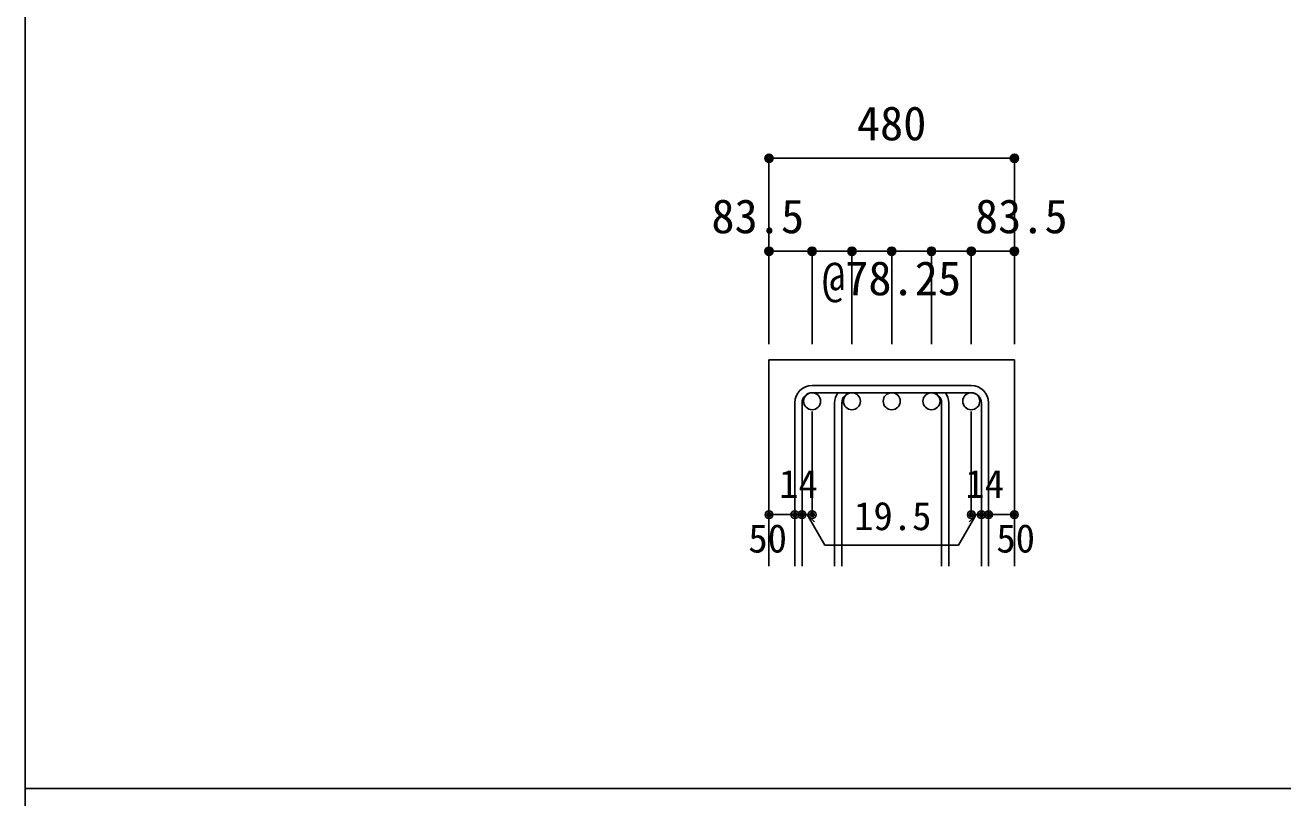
# Model space of a CAD drawing. Units: millimetres at full size, sheet at 1:30; details may follow other scales. Extents: x -5973 to 5954, y -4195 to 4201.
# Drawn here: x -5973 to -3539, y -15 to 1481 of the extents above; entities that cross this region are included whole.
import ezdxf
from ezdxf.enums import TextEntityAlignment as Align

# ---------------------------------------------------------------- set-up
doc = ezdxf.new("R2010")
doc.units = ezdxf.units.MM
doc.header["$LTSCALE"] = 30
doc.header["$PDMODE"] = 32
doc.header["$PDSIZE"] = 15
for name, color, linetype in [('0-1_躯体線', 2, 'Continuous'), ('0-5_基礎梁筋', 7, 'Continuous'), ('0-6_スタラップ筋', 7, 'Continuous'), ('0-D_寸法', 4, 'Continuous'), ('F-0_枠', 6, 'Continuous')]:
    doc.layers.add(name, color=color, linetype=linetype)
doc.styles.add('ＭＳ ゴシック', font='')
doc.styles.get('ＭＳ ゴシック').set_extended_font_data('MS Gothic')

msp = doc.modelspace()

# ---------------------------------------------------------------- linework, layer by layer
at = {"layer": '0-1_躯体線'}
for p, q in [((-4533.3, 833.3), (-4533.3, 433.3)), ((-4533.3, 833.3), (-4058.3, 833.3)), ((-4058.3, 833.3), (-4058.3, 433.3))]:
    msp.add_line(p, q, dxfattribs=at)
at = {"layer": '0-5_基礎梁筋', "color": 3}
for centre in [(-4449.8, 752.8), (-4372.8, 752.8), (-4295.8, 752.8), (-4218.8, 752.8), (-4141.8, 752.8)]:
    msp.add_circle(centre, 16.5, dxfattribs=at)
at = {"layer": '0-6_スタラップ筋'}
for p, q in [((-4141.8, 783.3), (-4449.8, 783.3)), ((-4141.8, 769.3), (-4449.8, 769.3)), ((-4483.3, 749.8), (-4483.3, 433.3)), ((-4469.3, 749.8), (-4469.3, 433.3)), ((-4406.3, 749.8), (-4406.3, 433.3)), ((-4392.3, 749.8), (-4392.3, 433.3)), ((-4199.3, 749.8), (-4199.3, 433.3)), ((-4185.3, 749.8), (-4185.3, 433.3)), ((-4122.3, 749.8), (-4122.3, 433.3)), ((-4108.3, 749.8), (-4108.3, 433.3))]:
    msp.add_line(p, q, dxfattribs=at)
for centre, radius, start, end in [((-4449.8, 749.8), 33.5, 90, 180), ((-4141.8, 749.8), 33.5, 0, 90), ((-4449.8, 749.8), 19.5, 90, 180), ((-4372.8, 749.8), 33.5, 144.40235, 180), ((-4372.8, 749.8), 19.5, 90, 180), ((-4218.8, 749.8), 19.5, 0, 90), ((-4218.8, 749.8), 33.5, 0, 35.59765), ((-4141.8, 749.8), 19.5, 0, 90)]:
    msp.add_arc(centre, radius, start, end, dxfattribs=at)
at = {"layer": '0-D_寸法'}
for p, q in [((-4533.3, 1223.3), (-4533.3, 1043.3)), ((-4533.3, 1223.3), (-4058.3, 1223.3)), ((-4533.3, 1223.3), (-4058.3, 1223.3)), ((-4058.3, 1223.3), (-4058.3, 1043.3)), ((-4449.8, 1043.3), (-4533.3, 1043.3)), ((-4533.3, 1043.3), (-4533.3, 863.3)), ((-4295.8, 1043.3), (-4449.8, 1043.3)), ((-4449.8, 1043.3), (-4449.8, 863.3)), ((-4372.8, 1043.3), (-4372.8, 863.3)), ((-4141.8, 1043.3), (-4295.8, 1043.3)), ((-4295.8, 1043.3), (-4295.8, 863.3)), ((-4218.8, 1043.3), (-4218.8, 863.3)), ((-4058.3, 1043.3), (-4141.8, 1043.3)), ((-4141.8, 1043.3), (-4141.8, 863.3)), ((-4058.3, 1043.3), (-4058.3, 863.3)), ((-4449.8, 533.3), (-4449.8, 732.63)), ((-4141.8, 533.3), (-4141.8, 732.63)), ((-4533.3, 533.3), (-4483.3, 533.3)), ((-4483.3, 533.3), (-4449.8, 533.3)), ((-4459.55, 533.3), (-4445.41, 519.16)), ((-4459.55, 533.3), (-4425.33, 474.02)), ((-4132.05, 533.3), (-4166.27, 474.02)), ((-4132.05, 533.3), (-4146.19, 519.16)), ((-4141.8, 533.3), (-4058.3, 533.3)), ((-4122.3, 533.3), (-4108.3, 533.3)), ((-4425.33, 474.02), (-4166.27, 474.02))]:
    msp.add_line(p, q, dxfattribs=at)
msp.add_lwpolyline([(-4058.3, 1223.3), (-4058.3, 1043.3), (-4058.3, 863.3)], dxfattribs=at)
for centre, radius in [((-4533.3, 1223.3), 8), ((-4533.3, 1223.3), 7.2), ((-4533.3, 1223.3), 6.4), ((-4533.3, 1223.3), 5.6), ((-4533.3, 1223.3), 4.8), ((-4533.3, 1223.3), 4), ((-4533.3, 1223.3), 3.2), ((-4533.3, 1223.3), 2.4), ((-4533.3, 1223.3), 1.6), ((-4533.3, 1223.3), 0.8), ((-4058.3, 1223.3), 8), ((-4058.3, 1223.3), 7.2), ((-4058.3, 1223.3), 6.4), ((-4058.3, 1223.3), 5.6), ((-4058.3, 1223.3), 4.8), ((-4058.3, 1223.3), 4), ((-4058.3, 1223.3), 3.2), ((-4058.3, 1223.3), 2.4), ((-4058.3, 1223.3), 1.6), ((-4058.3, 1223.3), 0.8), ((-4533.3, 1043.3), 8), ((-4533.3, 1043.3), 7.2), ((-4533.3, 1043.3), 6.4), ((-4533.3, 1043.3), 5.6), ((-4533.3, 1043.3), 4.8), ((-4533.3, 1043.3), 4), ((-4449.8, 1043.3), 8), ((-4449.8, 1043.3), 7.2), ((-4449.8, 1043.3), 6.4), ((-4449.8, 1043.3), 5.6), ((-4449.8, 1043.3), 4.8), ((-4449.8, 1043.3), 4), ((-4372.8, 1043.3), 8), ((-4372.8, 1043.3), 7.2), ((-4372.8, 1043.3), 6.4), ((-4372.8, 1043.3), 5.6), ((-4372.8, 1043.3), 4.8), ((-4372.8, 1043.3), 4), ((-4295.8, 1043.3), 8), ((-4295.8, 1043.3), 7.2), ((-4295.8, 1043.3), 6.4), ((-4295.8, 1043.3), 5.6), ((-4295.8, 1043.3), 4.8), ((-4295.8, 1043.3), 4), ((-4218.8, 1043.3), 8), ((-4218.8, 1043.3), 7.2), ((-4218.8, 1043.3), 6.4), ((-4218.8, 1043.3), 5.6), ((-4218.8, 1043.3), 4.8), ((-4218.8, 1043.3), 4), ((-4141.8, 1043.3), 8), ((-4141.8, 1043.3), 7.2), ((-4141.8, 1043.3), 6.4), ((-4141.8, 1043.3), 5.6), ((-4141.8, 1043.3), 4.8), ((-4141.8, 1043.3), 4), ((-4058.3, 1043.3), 8), ((-4058.3, 1043.3), 7.2), ((-4058.3, 1043.3), 6.4), ((-4058.3, 1043.3), 5.6), ((-4058.3, 1043.3), 4.8), ((-4058.3, 1043.3), 4), ((-4533.3, 1043.3), 3.2), ((-4533.3, 1043.3), 2.4), ((-4533.3, 1043.3), 1.6), ((-4533.3, 1043.3), 0.8), ((-4449.8, 1043.3), 3.2), ((-4449.8, 1043.3), 2.4), ((-4449.8, 1043.3), 1.6), ((-4449.8, 1043.3), 0.8), ((-4372.8, 1043.3), 3.2), ((-4372.8, 1043.3), 2.4), ((-4372.8, 1043.3), 1.6), ((-4372.8, 1043.3), 0.8), ((-4295.8, 1043.3), 3.2), ((-4295.8, 1043.3), 2.4), ((-4295.8, 1043.3), 1.6), ((-4295.8, 1043.3), 0.8), ((-4218.8, 1043.3), 3.2), ((-4218.8, 1043.3), 2.4), ((-4218.8, 1043.3), 1.6), ((-4218.8, 1043.3), 0.8), ((-4141.8, 1043.3), 3.2), ((-4141.8, 1043.3), 2.4), ((-4141.8, 1043.3), 1.6), ((-4141.8, 1043.3), 0.8), ((-4058.3, 1043.3), 3.2), ((-4058.3, 1043.3), 2.4), ((-4058.3, 1043.3), 1.6), ((-4058.3, 1043.3), 0.8), ((-4533.3, 533.3), 4), ((-4533.3, 533.3), 3.6), ((-4533.3, 533.3), 3.2), ((-4533.3, 533.3), 2.8), ((-4533.3, 533.3), 2.4), ((-4483.3, 533.3), 4), ((-4483.3, 533.3), 3.6), ((-4483.3, 533.3), 3.2), ((-4483.3, 533.3), 2.8), ((-4483.3, 533.3), 2.4), ((-4469.3, 533.3), 4), ((-4469.3, 533.3), 3.6), ((-4469.3, 533.3), 3.2), ((-4469.3, 533.3), 2.8), ((-4469.3, 533.3), 2.4), ((-4449.8, 533.3), 4), ((-4449.8, 533.3), 3.6), ((-4449.8, 533.3), 3.2), ((-4449.8, 533.3), 2.8), ((-4449.8, 533.3), 2.4), ((-4141.8, 533.3), 4), ((-4141.8, 533.3), 3.6), ((-4141.8, 533.3), 3.2), ((-4141.8, 533.3), 2.8), ((-4141.8, 533.3), 2.4), ((-4122.3, 533.3), 4), ((-4122.3, 533.3), 3.6), ((-4122.3, 533.3), 3.2), ((-4122.3, 533.3), 2.8), ((-4122.3, 533.3), 2.4), ((-4108.3, 533.3), 4), ((-4108.3, 533.3), 3.6), ((-4108.3, 533.3), 3.2), ((-4108.3, 533.3), 2.8), ((-4108.3, 533.3), 2.4), ((-4058.3, 533.3), 4), ((-4058.3, 533.3), 3.6), ((-4058.3, 533.3), 3.2), ((-4058.3, 533.3), 2.8), ((-4058.3, 533.3), 2.4), ((-4533.3, 533.3), 2), ((-4533.3, 533.3), 1.6), ((-4533.3, 533.3), 1.2), ((-4533.3, 533.3), 0.8), ((-4533.3, 533.3), 0.4), ((-4483.3, 533.3), 2), ((-4483.3, 533.3), 1.6), ((-4483.3, 533.3), 1.2), ((-4483.3, 533.3), 0.8), ((-4483.3, 533.3), 0.4), ((-4469.3, 533.3), 2), ((-4469.3, 533.3), 1.6), ((-4469.3, 533.3), 1.2), ((-4469.3, 533.3), 0.8), ((-4469.3, 533.3), 0.4), ((-4449.8, 533.3), 2), ((-4449.8, 533.3), 1.6), ((-4449.8, 533.3), 1.2), ((-4449.8, 533.3), 0.8), ((-4449.8, 533.3), 0.4), ((-4141.8, 533.3), 2), ((-4141.8, 533.3), 1.6), ((-4141.8, 533.3), 1.2), ((-4141.8, 533.3), 0.8), ((-4141.8, 533.3), 0.4), ((-4122.3, 533.3), 2), ((-4122.3, 533.3), 1.6), ((-4122.3, 533.3), 1.2), ((-4122.3, 533.3), 0.8), ((-4122.3, 533.3), 0.4), ((-4108.3, 533.3), 2), ((-4108.3, 533.3), 1.6), ((-4108.3, 533.3), 1.2), ((-4108.3, 533.3), 0.8), ((-4108.3, 533.3), 0.4), ((-4058.3, 533.3), 2), ((-4058.3, 533.3), 1.6), ((-4058.3, 533.3), 1.2), ((-4058.3, 533.3), 0.8), ((-4058.3, 533.3), 0.4)]:
    msp.add_circle(centre, radius, dxfattribs=at)
at = {"layer": '0-D_寸法', "color": 7}
for p in [(-4533.3, 1223.3), (-4058.3, 1223.3), (-4533.3, 1043.3), (-4449.8, 1043.3), (-4372.8, 1043.3), (-4295.8, 1043.3), (-4218.8, 1043.3), (-4141.8, 1043.3), (-4058.3, 1043.3), (-4533.3, 533.3), (-4483.3, 533.3), (-4469.3, 533.3), (-4449.8, 533.3), (-4141.8, 533.3), (-4122.3, 533.3), (-4108.3, 533.3), (-4058.3, 533.3)]:
    msp.add_point(p, dxfattribs=at)
at = {"layer": 'F-0_枠'}
msp.add_line((-5972.88, 4201.15), (-5972.88, -4195.24), dxfattribs=at)
at = {"layer": 'F-0_枠', "color": 2}
msp.add_line((3723.6, 2.95), (-5972.88, 2.95), dxfattribs=at)

# ---------------------------------------------------------------- texts
at = {"layer": '0-D_寸法', "style": 'ＭＳ ゴシック'}
for s, height, p in [('480', 65.98, (-4363.3, 1238.3)), ('83.5', 65.98, (-4644.8, 1058.3)), ('83.5', 65.98, (-4134.8, 1058.3)), ('@78.25', 65.98, (-4430.8, 938.3)), ('14', 54.99, (-4513.84, 548.75)), ('14', 54.99, (-4153.26, 548.75)), ('19.5', 54.99, (-4368.56, 486.67)), ('50', 54.99, (-4573.3, 443.3)), ('50', 54.99, (-4093.3, 443.3))]:
    msp.add_text(s, height=height, dxfattribs=at).set_placement(p, align=Align.BOTTOM_LEFT)

doc.saveas('drawing.dxf')
